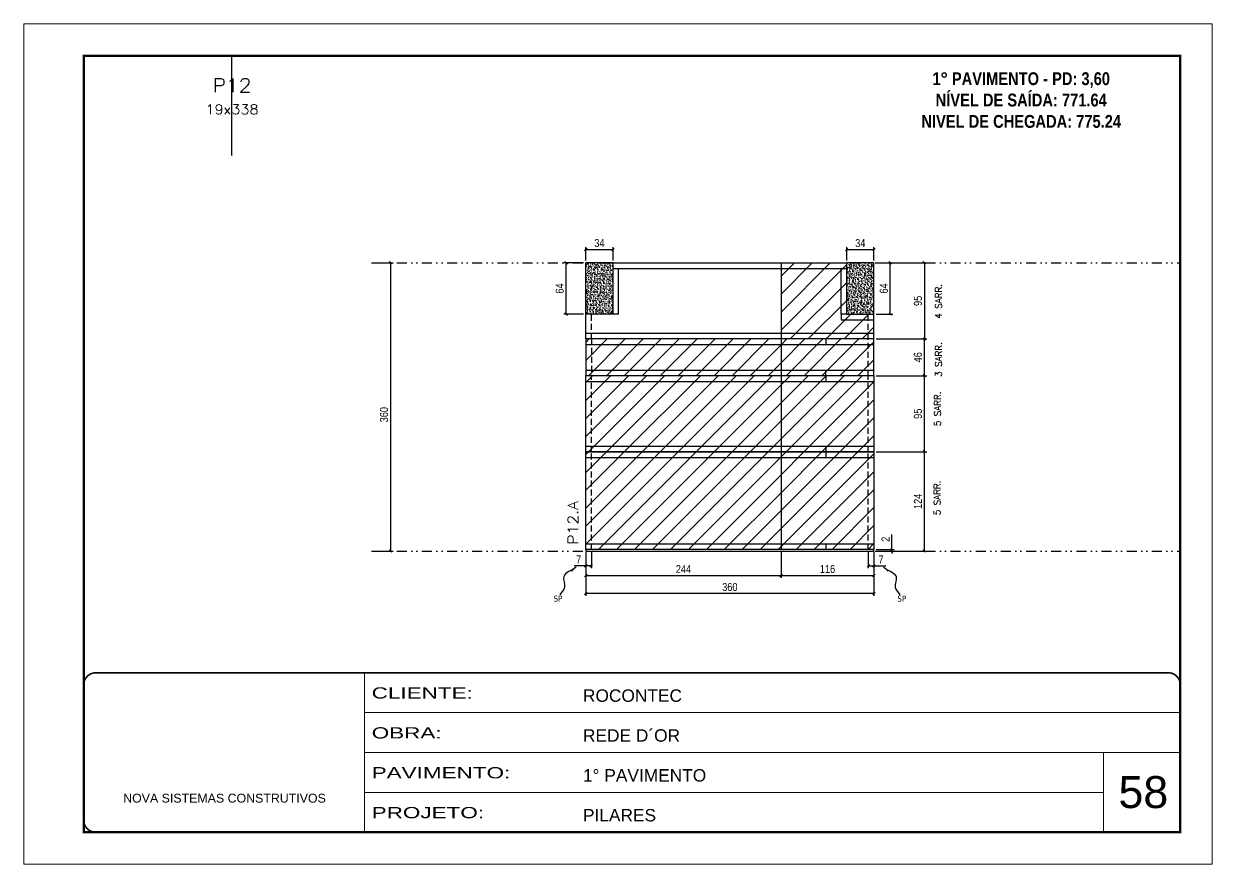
# Model space of a CAD drawing. Extents: x 2949 to 9203, y -16089 to 12527.
# Drawn here: x 4548 to 6033, y -4603 to -3553 of the extents above; entities that cross this region are included whole.
import ezdxf
from ezdxf.enums import TextEntityAlignment as Align

# ---------------------------------------------------------------- set-up
doc = ezdxf.new("R2010")
doc.units = 0
for name, pattern in [('CONTINUO', [0]), ('DASHED', [0.75, 0.5, -0.25]), ('DIVIDE2', [0.625, 0.25, -0.125, 0, -0.125, 0, -0.125]), ('HIDDEN', [0.375, 0.25, -0.125])]:
    doc.linetypes.add(name, pattern=pattern)
for name, color, linetype, lineweight in [('CARIMBO', 255, 'Continuous', 9), ('Folhas', 255, 'Continuous', 9), ('Hachura', 251, 'Continuous', 9), ('SARRAFO DE PRESSAO', 251, 'DASHED', 9), ('Texto Seção', 7, 'Continuous', 15)]:
    doc.layers.add(name, color=color, linetype=linetype, lineweight=lineweight)
for name, color, linetype in [('COTA', 241, 'Continuous'), ('cotas', 4, 'Continuous'), ('NOMENCLATURA', 7, 'Continuous'), ('Nível', 160, 'Continuous'), ('Painéis', 200, 'Continuous'), ('SARR_2.2x7', 40, 'Continuous'), ('Sarrafo de Pressão', 42, 'HIDDEN'), ('texto', 7, 'Continuous'), ('Texto de Titulo', 7, 'Continuous'), ('Texto Qtd Sarr', 242, 'Continuous')]:
    doc.layers.add(name, color=color, linetype=linetype)
doc.styles.add('ARIAL', font='arial.ttf')
doc.styles.add('COTA TECNICA', font='techl___.ttf', dxfattribs={"height": 10})
doc.styles.add('COTA TECNICA-50', font='techl___.ttf', dxfattribs={"height": 10})
doc.styles.add('REGUA-120', font='ROMANS.shx', dxfattribs={"height": 15})
doc.styles.add('ROMANC', font='techb___.ttf', dxfattribs={"height": 2.5})
doc.styles.add('ROMANS', font='romans.shx')
doc.styles.get("Standard").update_dxf_attribs({"font": 'arial.ttf'})
doc.styles.add('Tecnologia', font='')
doc.styles.get('Tecnologia').set_extended_font_data('Forgotten Futurist')
doc.dimstyles.new('COTA PAINEL-50', dxfattribs={"dimtxt": 10, "dimasz": 3, "dimexe": 3, "dimexo": 3, "dimgap": 3, "dimtad": 1, "dimdec": 1, "dimzin": 12, "dimdsep": 46, "dimtxsty": 'COTA TECNICA-50', "dimblk1": 'OBLIQUE', "dimblk2": 'OBLIQUE', "dimsah": 1, "dimcen": 0.9, "dimclrd": 4, "dimclre": 4, "dimclrt": 240, "dimadec": 1, "dimazin": 3, "dimtfac": 1, "dimtdec": 1, "dimtmove": 0, "dimatfit": 3, "dimfxl": 1, "dimtolj": 1, "dimtzin": 12, "dimarcsym": 0})
doc.dimstyles.new('PAINEL', dxfattribs={"dimtxt": 10, "dimasz": 3, "dimexe": 3, "dimexo": 3, "dimgap": 3, "dimtad": 1, "dimdec": 1, "dimzin": 12, "dimdsep": 46, "dimtxsty": 'COTA TECNICA', "dimblk1": 'OBLIQUE', "dimblk2": 'OBLIQUE', "dimsah": 1, "dimcen": 0.9, "dimclrd": 4, "dimclre": 4, "dimclrt": 240, "dimadec": 1, "dimazin": 3, "dimtfac": 1, "dimtdec": 1, "dimtmove": 0, "dimatfit": 3, "dimfxl": 1, "dimtolj": 1, "dimtzin": 12, "dimarcsym": 0})
doc.dimstyles.get("Standard").update_dxf_attribs({"dimtxt": 0.18, "dimasz": 0.18, "dimexe": 0.18, "dimexo": 0.0625, "dimgap": 0.09, "dimtad": 0, "dimtih": 1, "dimtoh": 1, "dimdec": 4, "dimzin": 0, "dimdsep": 46, "dimtxsty": 'Standard', "dimcen": 0.09, "dimadec": 0, "dimazin": 0, "dimtfac": 1, "dimtdec": 4, "dimtofl": 0, "dimtmove": 0, "dimatfit": 3, "dimfxl": 1, "dimtolj": 1, "dimtzin": 0, "dimarcsym": 0})
pattern_1 = [(45, (-129241.967, -37644.947), (-11.2253202, 11.2253202), [])]
pattern_2 = [(50, (-127284.1423, -37630.947), (5.46554007, -0.47817257), [0.5715, -6.2865]), (355, (-127284.1423, -37630.947), (-1.05730264, 5.73170536), [0.4572, -5.02921753]), (100.4514447, (-127283.687, -37630.987), (4.40823741, 5.25353256), [0.48570026, -5.34270734]), (46.1842, (-127284.142, -37629.423), (8.13237123, -1.26126984), [0.85725, -9.42975]), (96.6355576, (-127283.465, -37629.528), (7.122124, 7.42278374), [0.7285507, -8.01406824]), (351.184151, (-127284.142, -37629.423), (7.122124, 7.42278374), [0.685799, -7.54379196]), (21, (-127283.3803, -37629.804), (4.54843174, -3.06795595), [0.5715, -6.2865]), (326, (-127283.3803, -37629.804), (1.85406085, 5.52563898), [0.4572, -5.0292]), (71.451445, (-127283.0013, -37630.0596), (6.40249258, 2.45768307), [0.48570026, -5.34269813]), (37.5, (-127284.1423, -37630.947), (0.092658098, 2.536651166), [0, -4.96824, 0, -5.1054, 0, -5.04825]), (7.5, (-127284.1423, -37630.947), (2.004589875, 3.005417245), [0, -2.91084, 0, -4.85394, 0, -1.92405]), (327.5, (-127285.8416, -37630.947), (4.067717855, -0.17186232), [0, -1.905, 0, -5.9436, 0, -7.8867]), (317.5, (-127286.6036, -37630.947), (4.44387544, 0.76279473), [0, -2.4765, 0, -3.94716, 0, -5.6007])]
pattern_3 = [(45, (0, 1148.575), (-11.22532, 11.22532), [])]

# ---------------------------------------------------------------- blocks, each defined once
blk = doc.blocks.new('9999999999')
at = {"color": 30, "linetype": 'CONTINUO'}
for p, q in [((98564.6, 34230.2), (98564.6, 34429.4)), ((98564.6, 34379.6), (99584, 34379.6)), ((98564.6, 34329.8), (99488, 34329.8)), ((99584, 34329.8), (99488, 34329.8)), ((99488, 34329.8), (99488, 34230.2)), ((98564.6, 34280), (99488, 34280))]:
    blk.add_line(p, q, dxfattribs=at)
at = {"color": 30, "linetype": 'CONTINUO', "const_width": 2}
blk.add_lwpolyline([(99584, 34230.2), (99584, 34414.4, 0.414214), (99569, 34429.4), (98229, 34429.4, 0.414214), (98214, 34414.4), (98214, 34245.2, 0.414214), (98229, 34230.2), (99584, 34230.2)], format="xyb", dxfattribs=at)
at = {"layer": 'Folhas'}
blk.add_lwpolyline([(98139, 34190.2), (99624, 34190.2), (99624, 35240.2), (98139, 35240.2)], close=True, dxfattribs=at)
at = {"layer": 'Folhas', "color": 30, "const_width": 3}
blk.add_lwpolyline([(98214, 34230.2), (99584, 34230.2), (99584, 35200.2), (98214, 35200.2)], close=True, dxfattribs=at)
at = {"color": 7, "linetype": 'Continuous', "ltscale": 5, "style": 'ARIAL'}
for s, height, p in [('ROCONTEC', 15.48, (98837.7, 34393.1)), ('REDE D´OR', 15.48, (98837.7, 34343.3)), ('1° PAVIMENTO', 15.483, (98837.7, 34293.5)), ('NOVA SISTEMAS CONSTRUTIVOS', 11.059, (98263.2, 34267.2)), ('PILARES', 15.48, (98837.7, 34243.7))]:
    blk.add_text(s, height=height, dxfattribs=at).set_placement(p)
at = {"layer": 'Folhas', "color": 7, "style": 'Tecnologia', "width": 1.5}
for s, p in [('CLIENTE:', (98573.7, 34397.2)), ('OBRA:', (98573.7, 34347.3)), ('PAVIMENTO:', (98573.7, 34297.5)), ('PROJETO:', (98573.7, 34247.7))]:
    blk.add_text(s, height=14, dxfattribs=at).set_placement(p)
blk = doc.blocks.new('_Oblique')
at = {"color": 0, "linetype": 'ByBlock', "lineweight": -2}
blk.add_line((-0.5, -0.5), (0.5, 0.5), dxfattribs=at)
blk = doc.blocks.new('*D2238')
at = {"layer": 'cotas', "color": 4, "linetype": 'ByBlock', "lineweight": -2, "transparency": 16777216}
for p, q in [((4985.2, -3852), (5008.9, -3852)), ((5005.9, -3852), (5005.9, -4212)), ((4985.2, -4212), (5008.9, -4212))]:
    blk.add_line(p, q, dxfattribs=at)
at = {"layer": 'Defpoints', "color": 0, "linetype": 'ByBlock', "transparency": 16777216}
for p in [(4982.2, -3852), (4982.2, -4212), (5005.9, -4212)]:
    blk.add_point(p, dxfattribs=at)
at = {"layer": 'cotas', "color": 4, "linetype": 'ByBlock', "lineweight": -2, "transparency": 16777216, "xscale": 3, "yscale": 3, "zscale": 3}
for p, rotation in [((5005.9, -3852), 90), ((5005.9, -4212), 270)]:
    blk.add_blockref('_Oblique', p, dxfattribs=dict(at, rotation=rotation))
at = {"layer": 'cotas', "color": 240, "linetype": 'ByBlock', "transparency": 16777216, "insert": (4997.7, -4041.7), "char_height": 10, "attachment_point": 5, "rotation": 90, "style": 'COTA TECNICA'}
blk.add_mtext('\\A1;360', dxfattribs=at)
blk = doc.blocks.new('titulo1')
at = {"layer": 'Defpoints', "color": 252, "linetype": 'HIDDEN', "ltscale": 2}
blk.add_line((0, 0), (0, 125), dxfattribs=at)
at = {"layer": 'Defpoints', "style": 'ROMANS', "oblique": 15}
blk.add_attdef('FOLHA', text='', height=10, dxfattribs=at).set_placement((0, 15.6), align=Align.MIDDLE_CENTER)
at = {"layer": 'Texto Qtd Sarr', "color": 3, "style": 'ROMANS', "oblique": 15}
for tag, height, p in [('TITULO', 17, (0, 71.4)), ('SEÇÃO', 12, (0, 41.5))]:
    blk.add_attdef(tag, text='', height=height, dxfattribs=at).set_placement(p, align=Align.MIDDLE_CENTER)
blk = doc.blocks.new('*D2241')
at = {"layer": 'COTA', "color": 4, "lineweight": -2, "transparency": 16777216}
for p, q in [((5249.8, -4213), (5249.8, -4268.2)), ((5609.8, -4213), (5609.8, -4268.2)), ((5609.8, -4265.2), (5249.8, -4265.2))]:
    blk.add_line(p, q, dxfattribs=at)
at = {"layer": 'Defpoints', "color": 0, "transparency": 16777216}
for p in [(5249.8, -4210), (5609.8, -4210), (5249.8, -4265.2)]:
    blk.add_point(p, dxfattribs=at)
at = {"layer": 'COTA', "color": 4, "lineweight": -2, "transparency": 16777216, "xscale": 3, "yscale": 3, "zscale": 3, "rotation": 180}
blk.add_blockref('_Oblique', (5249.8, -4265.2), dxfattribs=at)
at = {"layer": 'COTA', "color": 4, "lineweight": -2, "transparency": 16777216, "xscale": 3, "yscale": 3, "zscale": 3}
blk.add_blockref('_Oblique', (5609.8, -4265.2), dxfattribs=at)
at = {"layer": 'COTA', "color": 240, "transparency": 16777216, "insert": (5429.8, -4257), "char_height": 10, "attachment_point": 5, "style": 'COTA TECNICA'}
blk.add_mtext('\\A1;360', dxfattribs=at)
blk = doc.blocks.new('*D2242')
at = {"layer": 'COTA', "color": 4, "lineweight": -2, "transparency": 16777216}
for p, q in [((5602.8, -4213), (5602.8, -4233.5)), ((5609.8, -4215), (5609.8, -4233.5)), ((5602.8, -4230.5), (5609.8, -4230.5)), ((5609.8, -4230.5), (5624.5, -4230.5))]:
    blk.add_line(p, q, dxfattribs=at)
at = {"layer": 'Defpoints', "color": 0, "transparency": 16777216}
for p in [(5602.8, -4210), (5609.8, -4212), (5609.8, -4230.5)]:
    blk.add_point(p, dxfattribs=at)
at = {"layer": 'COTA', "color": 4, "lineweight": -2, "transparency": 16777216, "xscale": 3, "yscale": 3, "zscale": 3, "rotation": 180}
blk.add_blockref('_Oblique', (5602.8, -4230.5), dxfattribs=at)
at = {"layer": 'COTA', "color": 4, "lineweight": -2, "transparency": 16777216, "xscale": 3, "yscale": 3, "zscale": 3}
blk.add_blockref('_Oblique', (5609.8, -4230.5), dxfattribs=at)
at = {"layer": 'COTA', "color": 240, "transparency": 16777216, "insert": (5618.7, -4222.5), "char_height": 10, "attachment_point": 5, "style": 'COTA TECNICA-50'}
blk.add_mtext('\\A1;7', dxfattribs=at)
blk = doc.blocks.new('*D2243')
at = {"layer": 'COTA', "color": 4, "lineweight": -2, "transparency": 16777216}
for p, q in [((5249.8, -4215), (5249.8, -4233.5)), ((5256.8, -4213), (5256.8, -4233.5)), ((5249.8, -4230.5), (5235.1, -4230.5)), ((5256.8, -4230.5), (5249.8, -4230.5))]:
    blk.add_line(p, q, dxfattribs=at)
at = {"layer": 'Defpoints', "color": 0, "transparency": 16777216}
for p in [(5249.8, -4212), (5256.8, -4210), (5249.8, -4230.5)]:
    blk.add_point(p, dxfattribs=at)
at = {"layer": 'COTA', "color": 4, "lineweight": -2, "transparency": 16777216, "xscale": 3, "yscale": 3, "zscale": 3, "rotation": 180}
blk.add_blockref('_Oblique', (5249.8, -4230.5), dxfattribs=at)
at = {"layer": 'COTA', "color": 4, "lineweight": -2, "transparency": 16777216, "xscale": 3, "yscale": 3, "zscale": 3}
blk.add_blockref('_Oblique', (5256.8, -4230.5), dxfattribs=at)
at = {"layer": 'COTA', "color": 240, "transparency": 16777216, "insert": (5240.9, -4222.5), "char_height": 10, "attachment_point": 5, "style": 'COTA TECNICA-50'}
blk.add_mtext('\\A1;7', dxfattribs=at)
blk = doc.blocks.new('*D2244')
at = {"layer": 'COTA', "color": 4, "lineweight": -2, "transparency": 16777216}
for p, q in [((5612.8, -4088), (5675.9, -4088)), ((5672.9, -4212), (5672.9, -4088)), ((5612.8, -4212), (5675.9, -4212))]:
    blk.add_line(p, q, dxfattribs=at)
at = {"layer": 'Defpoints', "color": 0, "transparency": 16777216}
for p in [(5609.8, -4088), (5672.9, -4088), (5609.8, -4212)]:
    blk.add_point(p, dxfattribs=at)
at = {"layer": 'COTA', "color": 4, "lineweight": -2, "transparency": 16777216, "xscale": 3, "yscale": 3, "zscale": 3}
for p, rotation in [((5672.9, -4088), 90), ((5672.9, -4212), 270)]:
    blk.add_blockref('_Oblique', p, dxfattribs=dict(at, rotation=rotation))
at = {"layer": 'COTA', "color": 240, "transparency": 16777216, "insert": (5664.8, -4150), "char_height": 10, "attachment_point": 5, "rotation": 90, "style": 'COTA TECNICA-50'}
blk.add_mtext('\\A1;124', dxfattribs=at)
blk = doc.blocks.new('*D2245')
at = {"layer": 'COTA', "color": 4, "lineweight": -2, "transparency": 16777216}
for p, q in [((5632.3, -4210), (5632.3, -4191.2)), ((5612.8, -4210), (5635.3, -4210)), ((5612.8, -4212), (5635.3, -4212)), ((5632.3, -4212), (5632.3, -4210)), ((5632.3, -4212), (5632.3, -4215))]:
    blk.add_line(p, q, dxfattribs=at)
at = {"layer": 'Defpoints', "color": 0, "transparency": 16777216}
for p in [(5609.8, -4210), (5609.8, -4212), (5632.3, -4212)]:
    blk.add_point(p, dxfattribs=at)
at = {"layer": 'COTA', "color": 4, "lineweight": -2, "transparency": 16777216, "xscale": 3, "yscale": 3, "zscale": 3}
for p, rotation in [((5632.3, -4210), 270), ((5632.3, -4212), 90)]:
    blk.add_blockref('_Oblique', p, dxfattribs=dict(at, rotation=rotation))
at = {"layer": 'COTA', "color": 240, "transparency": 16777216, "insert": (5624.3, -4197.3), "char_height": 10, "attachment_point": 5, "rotation": 90, "style": 'COTA TECNICA-50'}
blk.add_mtext('\\A1;2', dxfattribs=at)
blk = doc.blocks.new('*D2246')
at = {"layer": 'COTA', "color": 4, "linetype": 'ByBlock', "lineweight": -2, "transparency": 16777216}
for p, q in [((5612.8, -3993), (5675.9, -3993)), ((5672.9, -4088), (5672.9, -3993)), ((5612.8, -4088), (5675.9, -4088))]:
    blk.add_line(p, q, dxfattribs=at)
at = {"layer": 'Defpoints', "color": 0, "linetype": 'ByBlock', "transparency": 16777216}
for p in [(5609.8, -3993), (5672.9, -3993), (5609.8, -4088)]:
    blk.add_point(p, dxfattribs=at)
at = {"layer": 'COTA', "color": 4, "linetype": 'ByBlock', "lineweight": -2, "transparency": 16777216, "xscale": 3, "yscale": 3, "zscale": 3}
for p, rotation in [((5672.9, -3993), 90), ((5672.9, -4088), 270)]:
    blk.add_blockref('_Oblique', p, dxfattribs=dict(at, rotation=rotation))
at = {"layer": 'COTA', "color": 240, "linetype": 'ByBlock', "transparency": 16777216, "insert": (5664.8, -4040.5), "char_height": 10, "attachment_point": 5, "rotation": 90, "style": 'COTA TECNICA'}
blk.add_mtext('\\A1;95', dxfattribs=at)
blk = doc.blocks.new('*D2247')
at = {"layer": 'COTA', "color": 4, "linetype": 'ByBlock', "lineweight": -2, "transparency": 16777216}
for p, q in [((5612.8, -3852), (5675.9, -3852)), ((5672.9, -3852), (5672.9, -3947)), ((5612.8, -3947), (5675.9, -3947))]:
    blk.add_line(p, q, dxfattribs=at)
at = {"layer": 'Defpoints', "color": 0, "linetype": 'ByBlock', "transparency": 16777216}
for p in [(5609.8, -3852), (5609.8, -3947), (5672.9, -3947)]:
    blk.add_point(p, dxfattribs=at)
at = {"layer": 'COTA', "color": 4, "linetype": 'ByBlock', "lineweight": -2, "transparency": 16777216, "xscale": 3, "yscale": 3, "zscale": 3}
for p, rotation in [((5672.9, -3852), 90), ((5672.9, -3947), 270)]:
    blk.add_blockref('_Oblique', p, dxfattribs=dict(at, rotation=rotation))
at = {"layer": 'COTA', "color": 240, "linetype": 'ByBlock', "transparency": 16777216, "insert": (5664.8, -3899.5), "char_height": 10, "attachment_point": 5, "rotation": 90, "style": 'COTA TECNICA'}
blk.add_mtext('\\A1;95', dxfattribs=at)
blk = doc.blocks.new('*D2249')
at = {"layer": 'COTA', "color": 4, "linetype": 'ByBlock', "lineweight": -2, "transparency": 16777216}
for p, q in [((5246.8, -3852), (5222.3, -3852)), ((5225.3, -3916), (5225.3, -3852)), ((5246.8, -3916), (5222.3, -3916))]:
    blk.add_line(p, q, dxfattribs=at)
at = {"layer": 'Defpoints', "color": 0, "linetype": 'ByBlock', "transparency": 16777216}
for p in [(5225.3, -3852), (5249.8, -3852), (5249.8, -3916)]:
    blk.add_point(p, dxfattribs=at)
at = {"layer": 'COTA', "color": 4, "linetype": 'ByBlock', "lineweight": -2, "transparency": 16777216, "xscale": 3, "yscale": 3, "zscale": 3}
for p, rotation in [((5225.3, -3852), 90), ((5225.3, -3916), 270)]:
    blk.add_blockref('_Oblique', p, dxfattribs=dict(at, rotation=rotation))
at = {"layer": 'COTA', "color": 240, "linetype": 'ByBlock', "transparency": 16777216, "insert": (5217.2, -3884), "char_height": 10, "attachment_point": 5, "rotation": 90, "style": 'COTA TECNICA'}
blk.add_mtext('\\A1;64', dxfattribs=at)
blk = doc.blocks.new('*D2248')
at = {"layer": 'COTA', "color": 4, "linetype": 'ByBlock', "lineweight": -2, "transparency": 16777216}
for p, q in [((5612.8, -3852), (5633.3, -3852)), ((5630.3, -3916), (5630.3, -3852)), ((5612.8, -3916), (5633.3, -3916))]:
    blk.add_line(p, q, dxfattribs=at)
at = {"layer": 'Defpoints', "color": 0, "linetype": 'ByBlock', "transparency": 16777216}
for p in [(5609.8, -3852), (5630.3, -3852), (5609.8, -3916)]:
    blk.add_point(p, dxfattribs=at)
at = {"layer": 'COTA', "color": 4, "linetype": 'ByBlock', "lineweight": -2, "transparency": 16777216, "xscale": 3, "yscale": 3, "zscale": 3}
for p, rotation in [((5630.3, -3852), 90), ((5630.3, -3916), 270)]:
    blk.add_blockref('_Oblique', p, dxfattribs=dict(at, rotation=rotation))
at = {"layer": 'COTA', "color": 240, "linetype": 'ByBlock', "transparency": 16777216, "insert": (5622.2, -3884), "char_height": 10, "attachment_point": 5, "rotation": 90, "style": 'COTA TECNICA'}
blk.add_mtext('\\A1;64', dxfattribs=at)
blk = doc.blocks.new('*D2239')
at = {"layer": 'COTA', "color": 4, "linetype": 'ByBlock', "lineweight": -2, "transparency": 16777216}
for p, q in [((5249.8, -4213), (5249.8, -4245.6)), ((5493.8, -4213), (5493.8, -4245.6)), ((5249.8, -4242.6), (5493.8, -4242.6))]:
    blk.add_line(p, q, dxfattribs=at)
at = {"layer": 'Defpoints', "color": 0, "linetype": 'ByBlock', "transparency": 16777216}
for p in [(5249.8, -4210), (5493.8, -4210), (5493.8, -4242.6)]:
    blk.add_point(p, dxfattribs=at)
at = {"layer": 'COTA', "color": 4, "linetype": 'ByBlock', "lineweight": -2, "transparency": 16777216, "xscale": 3, "yscale": 3, "zscale": 3, "rotation": 180}
blk.add_blockref('_Oblique', (5249.8, -4242.6), dxfattribs=at)
at = {"layer": 'COTA', "color": 4, "linetype": 'ByBlock', "lineweight": -2, "transparency": 16777216, "xscale": 3, "yscale": 3, "zscale": 3}
blk.add_blockref('_Oblique', (5493.8, -4242.6), dxfattribs=at)
at = {"layer": 'COTA', "color": 240, "linetype": 'ByBlock', "transparency": 16777216, "insert": (5371.8, -4234.6), "char_height": 10, "attachment_point": 5, "style": 'COTA TECNICA'}
blk.add_mtext('\\A1;244', dxfattribs=at)
blk = doc.blocks.new('*D2240')
at = {"layer": 'COTA', "color": 4, "linetype": 'ByBlock', "lineweight": -2, "transparency": 16777216}
for p, q in [((5493.8, -4213), (5493.8, -4245.6)), ((5609.8, -4215), (5609.8, -4245.6)), ((5493.8, -4242.6), (5609.8, -4242.6))]:
    blk.add_line(p, q, dxfattribs=at)
at = {"layer": 'Defpoints', "color": 0, "linetype": 'ByBlock', "transparency": 16777216}
for p in [(5493.8, -4210), (5609.8, -4212), (5609.8, -4242.6)]:
    blk.add_point(p, dxfattribs=at)
at = {"layer": 'COTA', "color": 4, "linetype": 'ByBlock', "lineweight": -2, "transparency": 16777216, "xscale": 3, "yscale": 3, "zscale": 3, "rotation": 180}
blk.add_blockref('_Oblique', (5493.8, -4242.6), dxfattribs=at)
at = {"layer": 'COTA', "color": 4, "linetype": 'ByBlock', "lineweight": -2, "transparency": 16777216, "xscale": 3, "yscale": 3, "zscale": 3}
blk.add_blockref('_Oblique', (5609.8, -4242.6), dxfattribs=at)
at = {"layer": 'COTA', "color": 240, "linetype": 'ByBlock', "transparency": 16777216, "insert": (5551.8, -4234.5), "char_height": 10, "attachment_point": 5, "style": 'COTA TECNICA'}
blk.add_mtext('\\A1;116', dxfattribs=at)
blk = doc.blocks.new('*D2250')
at = {"layer": 'COTA', "color": 4, "lineweight": -2, "transparency": 16777216}
for p, q in [((5612.8, -3947), (5675.9, -3947)), ((5672.9, -3993), (5672.9, -3947)), ((5612.8, -3993), (5675.9, -3993))]:
    blk.add_line(p, q, dxfattribs=at)
at = {"layer": 'Defpoints', "color": 0, "transparency": 16777216}
for p in [(5609.8, -3947), (5672.9, -3947), (5609.8, -3993)]:
    blk.add_point(p, dxfattribs=at)
at = {"layer": 'COTA', "color": 4, "lineweight": -2, "transparency": 16777216, "xscale": 3, "yscale": 3, "zscale": 3}
for p, rotation in [((5672.9, -3947), 90), ((5672.9, -3993), 270)]:
    blk.add_blockref('_Oblique', p, dxfattribs=dict(at, rotation=rotation))
at = {"layer": 'COTA', "color": 240, "transparency": 16777216, "insert": (5664.8, -3970), "char_height": 10, "attachment_point": 5, "rotation": 90, "style": 'COTA TECNICA'}
blk.add_mtext('\\A1;46', dxfattribs=at)
blk = doc.blocks.new('*D2275')
at = {"layer": 'COTA', "color": 4, "lineweight": -2, "transparency": 16777216}
for p, q in [((5249.8, -3849), (5249.8, -3832.5)), ((5249.8, -3835.5), (5283.8, -3835.5)), ((5283.8, -3849), (5283.8, -3832.5))]:
    blk.add_line(p, q, dxfattribs=at)
at = {"layer": 'Defpoints', "color": 0, "transparency": 16777216}
for p in [(5283.8, -3835.5), (5249.8, -3852), (5283.8, -3852)]:
    blk.add_point(p, dxfattribs=at)
at = {"layer": 'COTA', "color": 4, "lineweight": -2, "transparency": 16777216, "xscale": 3, "yscale": 3, "zscale": 3, "rotation": 180}
blk.add_blockref('_Oblique', (5249.8, -3835.5), dxfattribs=at)
at = {"layer": 'COTA', "color": 4, "lineweight": -2, "transparency": 16777216, "xscale": 3, "yscale": 3, "zscale": 3}
blk.add_blockref('_Oblique', (5283.8, -3835.5), dxfattribs=at)
at = {"layer": 'COTA', "color": 240, "transparency": 16777216, "insert": (5266.8, -3827.3), "char_height": 10, "attachment_point": 5, "style": 'COTA TECNICA-50'}
blk.add_mtext('\\A1;34', dxfattribs=at)
blk = doc.blocks.new('*D2276')
at = {"layer": 'COTA', "color": 4, "lineweight": -2, "transparency": 16777216}
for p, q in [((5575.8, -3849), (5575.8, -3832.5)), ((5575.8, -3835.5), (5609.8, -3835.5)), ((5609.8, -3849), (5609.8, -3832.5))]:
    blk.add_line(p, q, dxfattribs=at)
at = {"layer": 'Defpoints', "color": 0, "transparency": 16777216}
for p in [(5609.8, -3835.5), (5575.8, -3852), (5609.8, -3852)]:
    blk.add_point(p, dxfattribs=at)
at = {"layer": 'COTA', "color": 4, "lineweight": -2, "transparency": 16777216, "xscale": 3, "yscale": 3, "zscale": 3, "rotation": 180}
blk.add_blockref('_Oblique', (5575.8, -3835.5), dxfattribs=at)
at = {"layer": 'COTA', "color": 4, "lineweight": -2, "transparency": 16777216, "xscale": 3, "yscale": 3, "zscale": 3}
blk.add_blockref('_Oblique', (5609.8, -3835.5), dxfattribs=at)
at = {"layer": 'COTA', "color": 240, "transparency": 16777216, "insert": (5592.8, -3827.3), "char_height": 10, "attachment_point": 5, "style": 'COTA TECNICA-50'}
blk.add_mtext('\\A1;34', dxfattribs=at)

msp = doc.modelspace()

# ---------------------------------------------------------------- hatches: boundary and pattern name
at = {"layer": 'COTA', "linetype": 'ByBlock'}
h = msp.add_hatch(dxfattribs=at)
h.set_pattern_fill('AR-CONC', color=256, scale=0.03)
h.set_pattern_definition(pattern_2)
h.paths.add_polyline_path([(5249.79, -3916.03), (5283.79, -3916.03), (5283.79, -3852.03), (5249.79, -3852.03)])
h = msp.add_hatch(dxfattribs=at)
h.set_pattern_fill('AR-CONC', color=256, scale=0.03)
h.set_pattern_definition(pattern_2)
h.paths.add_polyline_path([(5609.79, -3852.03), (5575.79, -3852.03), (5575.79, -3916.03), (5609.79, -3916.03)])
at = {"layer": 'Hachura', "linetype": 'ByBlock'}
h = msp.add_hatch(dxfattribs=at)
h.set_pattern_fill('ANSI31', color=256, scale=5)
h.set_pattern_definition([(45, (-129241.967, -37598.947), (-11.2253202, 11.2253202), [])])
h.paths.add_polyline_path([(5575.79, -3852.03), (5493.79, -3852.03), (5493.79, -3947.03), (5609.79, -3947.03), (5609.79, -3916.03), (5575.79, -3916.03)])
at = {"layer": 'Hachura'}
h = msp.add_hatch(dxfattribs=at)
h.set_pattern_fill('ANSI31', color=256, scale=5)
h.set_pattern_definition(pattern_3)
h.paths.add_polyline_path([(5493.79, -3993.03), (5493.79, -3947.03), (5249.79, -3947.03), (5249.79, -3993.03)])
h = msp.add_hatch(dxfattribs=at)
h.set_pattern_fill('ANSI31', color=256, scale=5)
h.set_pattern_definition(pattern_3)
h.paths.add_polyline_path([(5493.79, -3947.03), (5493.79, -3993.03), (5609.79, -3993.03), (5609.79, -3947.03)])
at = {"layer": 'Hachura', "linetype": 'ByBlock'}
h = msp.add_hatch(dxfattribs=at)
h.set_pattern_fill('ANSI31', color=256, scale=5)
h.set_pattern_definition(pattern_1)
h.paths.add_polyline_path([(5493.79, -3993.03), (5249.79, -3993.03), (5249.79, -4088.03), (5493.79, -4088.03)])
h = msp.add_hatch(dxfattribs=at)
h.set_pattern_fill('ANSI31', color=256, scale=5)
h.set_pattern_definition(pattern_1)
h.paths.add_polyline_path([(5609.79, -3993.03), (5493.79, -3993.03), (5493.79, -4088.03), (5609.79, -4088.03)])
h = msp.add_hatch(dxfattribs=at)
h.set_pattern_fill('ANSI31', color=256, scale=5)
h.set_pattern_definition(pattern_1)
h.paths.add_polyline_path([(5249.79, -4088.03), (5249.79, -4210.03), (5493.79, -4210.03), (5493.79, -4088.03)])
h = msp.add_hatch(dxfattribs=at)
h.set_pattern_fill('ANSI31', color=256, scale=5)
h.set_pattern_definition(pattern_1)
h.paths.add_polyline_path([(5493.79, -4210.03), (5609.79, -4210.03), (5609.79, -4088.03), (5493.79, -4088.03)])

# ---------------------------------------------------------------- linework, layer by layer
at = {"layer": 'COTA', "linetype": 'ByBlock'}
for p, q in [((5249.79, -3916.03), (5249.79, -3852.03)), ((5283.79, -3852.03), (5249.79, -3852.03)), ((5609.79, -3852.03), (5575.79, -3852.03)), ((5609.79, -3916.03), (5609.79, -3852.03))]:
    msp.add_line(p, q, dxfattribs=at)
at = {"layer": 'Nível', "color": 4, "linetype": 'DIVIDE2', "ltscale": 50}
for p, q in [((4982.19, -3852.03), (5992.53, -3852.03)), ((4982.19, -4212.03), (5992.53, -4212.03))]:
    msp.add_line(p, q, dxfattribs=at)
at = {"layer": 'Painéis'}
for p, q in [((5283.79, -3852.03), (5575.79, -3852.03)), ((5283.79, -3916.03), (5283.79, -3852.03)), ((5493.79, -3852.03), (5493.79, -4210.03)), ((5575.79, -3916.03), (5575.79, -3852.03)), ((5283.79, -3916.03), (5249.79, -3916.03)), ((5249.79, -3947.03), (5249.79, -3916.03)), ((5575.79, -3916.03), (5609.79, -3916.03)), ((5609.79, -3947.03), (5609.79, -3916.03)), ((5609.79, -3947.03), (5249.79, -3947.03)), ((5249.79, -3947.03), (5249.79, -3993.03)), ((5609.79, -3993.03), (5609.79, -3947.03)), ((5249.79, -4210.03), (5249.79, -3993.03)), ((5609.79, -3993.03), (5249.79, -3993.03)), ((5609.79, -3993.03), (5609.79, -4210.03)), ((5249.79, -4088.03), (5609.79, -4088.03)), ((5609.79, -4088.03), (5249.79, -4088.03)), ((5609.79, -4210.03), (5249.79, -4210.03))]:
    msp.add_line(p, q, dxfattribs=at)
msp.add_lwpolyline([(5609.79, -4210.03), (5249.79, -4210.03), (5249.79, -4212.03), (5609.79, -4212.03)], close=True, dxfattribs=at)
at = {"layer": 'SARR_2.2x7'}
for p, q in [((5283.79, -3859.03), (5575.79, -3859.03)), ((5290.79, -3916.03), (5290.79, -3859.03)), ((5568.79, -3916.03), (5568.79, -3859.03)), ((5290.79, -3916.03), (5283.79, -3916.03)), ((5575.79, -3916.03), (5568.79, -3916.03)), ((5568.79, -3916.03), (5568.79, -3923.03)), ((5568.79, -3923.03), (5609.79, -3923.03)), ((5249.79, -3940.03), (5493.79, -3940.03)), ((5493.79, -3940.03), (5609.79, -3940.03)), ((5549.79, -3947.03), (5549.79, -3954.03)), ((5249.79, -3954.03), (5549.79, -3954.03)), ((5549.79, -3954.03), (5609.79, -3954.03)), ((5249.79, -3986.03), (5549.79, -3986.03)), ((5549.79, -3986.03), (5609.79, -3986.03)), ((5549.79, -3993.03), (5549.79, -3986.03)), ((5549.79, -3993.03), (5549.79, -4000.03)), ((5249.79, -4000.03), (5549.79, -4000.03)), ((5549.79, -4000.03), (5609.79, -4000.03)), ((5249.79, -4081.03), (5549.79, -4081.03)), ((5549.79, -4081.03), (5609.79, -4081.03)), ((5549.79, -4081.03), (5549.79, -4088.03)), ((5249.79, -4095.03), (5549.79, -4095.03)), ((5549.79, -4088.03), (5549.79, -4095.03)), ((5549.79, -4095.03), (5609.79, -4095.03)), ((5249.79, -4203.03), (5549.79, -4203.03)), ((5549.79, -4203.03), (5609.79, -4203.03)), ((5549.79, -4203.03), (5549.79, -4210.03))]:
    msp.add_line(p, q, dxfattribs=at)
at = {"layer": 'Sarrafo de Pressão', "ltscale": 30}
for p, q in [((5256.79, -3947.03), (5256.79, -3916.03)), ((5602.79, -3947.03), (5602.79, -3916.03)), ((5256.79, -3947.03), (5256.79, -3993.03)), ((5602.79, -3993.03), (5602.79, -3947.03)), ((5256.79, -4088.03), (5256.79, -3993.03)), ((5602.79, -4088.03), (5602.79, -3993.03)), ((5256.79, -4210.03), (5256.79, -4088.03)), ((5602.79, -4210.03), (5602.79, -4088.03))]:
    msp.add_line(p, q, dxfattribs=at)

# ---------------------------------------------------------------- block references
at = {"layer": 'SARRAFO DE PRESSAO', "color": 6, "linetype": 'ByBlock'}
msp.add_blockref('9999999999', (-93591.44, -38793.52), dxfattribs=at)
at = {"layer": 'Texto Seção'}
ref = msp.add_blockref('titulo1', (4807.72, -3717.75), dxfattribs=at)
ref.add_attrib('TITULO', 'P12', dxfattribs={"layer": 'Texto de Titulo', "color": 7, "height": 17, "style": 'ROMANS', "width": 1.1}).set_placement((4807.72, -3630.25), align=Align.MIDDLE_CENTER)
ref.add_attrib('SEÇÃO', '19x338', dxfattribs={"layer": 'Texto de Titulo', "color": 7, "height": 12, "style": 'ROMANS', "width": 1.1}).set_placement((4807.72, -3660.25), align=Align.MIDDLE_CENTER)

# ---------------------------------------------------------------- texts
at = {"layer": 'CARIMBO', "style": 'ARIAL'}
msp.add_text('58', height=40, dxfattribs=at).set_placement((5915.39, -4533.17))
at = {"layer": 'NOMENCLATURA', "color": 2, "insert": (5793.86, -3587.26), "char_height": 16, "attachment_point": 2, "style": 'ROMANC'}
msp.add_mtext_dynamic_manual_height_columns('\\P1° PAVIMENTO - PD: 3,60\\PNÍVEL DE SAÍDA: 771.64\\PNIVEL DE CHEGADA: 775.24', width=300.2766, gutter_width=1, heights=[0], dxfattribs=at)
at = {"layer": 'texto', "color": 0, "char_height": 7.5, "attachment_point": 5}
for insert in [(5215.01, -4271.52), (5644.57, -4271.52)]:
    msp.add_mtext('{\\fTahoma|b0|i0|c0|p34;\\C4;SP}', dxfattribs=dict(at, insert=insert))
at = {"layer": 'Texto Seção', "linetype": 'Continuous', "style": 'ROMANS'}
for s, p in [('4 SARR.', (5694.52, -3921.72)), ('3 SARR.', (5694.52, -3994.38)), ('5 SARR.', (5693.22, -4056.01)), ('5 SARR.', (5692.8, -4167.32))]:
    msp.add_text(s, height=8, rotation=90, dxfattribs=at).set_placement(p)
at = {"layer": 'Texto Seção', "style": 'REGUA-120', "width": 1.1}
msp.add_text('P12.A', height=13, rotation=90, dxfattribs=at).set_placement((5240.21, -4204.14))

# ---------------------------------------------------------------- dimensions: what is measured, and where the dimension line sits
at = {"layer": 'COTA'}
for base, p1, p2, picture, middle in [((5283.79, -3835.5), (5249.79, -3852.03), (5283.79, -3852.03), '*D2275', (5266.79, -3827.28)), ((5609.79, -3835.5), (5575.79, -3852.03), (5609.79, -3852.03), '*D2276', (5592.79, -3827.28)), ((5609.79, -4230.54), (5602.79, -4210.03), (5609.79, -4212.03), '*D2242', (5618.66, -4222.47))]:
    dim = msp.add_linear_dim(base=base, p1=p1, p2=p2, dimstyle='COTA PAINEL-50', dxfattribs=at)
    dim.commit()
    dim.dimension.update_dxf_attribs({"geometry": picture, "text_midpoint": middle})
at = {"layer": 'COTA', "linetype": 'ByBlock'}
for base, p1, p2, picture, middle in [((5225.32, -3852.03), (5249.79, -3916.03), (5249.79, -3852.03), '*D2249', (5217.21, -3884.03)), ((5672.91, -3993.03), (5609.79, -4088.03), (5609.79, -3993.03), '*D2246', (5664.77, -4040.53))]:
    dim = msp.add_linear_dim(base=base, p1=p1, p2=p2, angle=90, dimstyle='PAINEL', override={"dimtmove": 1}, dxfattribs=at)
    dim.commit()
    dim.dimension.update_dxf_attribs({"geometry": picture, "text_midpoint": middle})
for base, p1, p2, picture, middle in [((5672.91, -3947.03), (5609.79, -3852.03), (5609.79, -3947.03), '*D2247', (5664.77, -3899.53)), ((5630.28, -3852.03), (5609.79, -3916.03), (5609.79, -3852.03), '*D2248', (5622.18, -3884.03))]:
    dim = msp.add_linear_dim(base=base, p1=p1, p2=p2, angle=90, dimstyle='PAINEL', dxfattribs=at)
    dim.commit()
    dim.dimension.update_dxf_attribs({"geometry": picture, "text_midpoint": middle})
at = {"layer": 'COTA'}
for base, p1, p2, angle, dimstyle, picture, middle in [((5672.91, -3947.03), (5609.79, -3993.03), (5609.79, -3947.03), 90, 'PAINEL', '*D2250', (5664.81, -3970.03)), ((5672.91, -4088.03), (5609.79, -4212.03), (5609.79, -4088.03), 90, 'COTA PAINEL-50', '*D2244', (5664.84, -4150.03)), ((5249.79, -4230.54), (5256.79, -4210.03), (5249.79, -4212.03), 180, 'COTA PAINEL-50', '*D2243', (5240.93, -4222.47))]:
    dim = msp.add_linear_dim(base=base, p1=p1, p2=p2, angle=angle, dimstyle=dimstyle, dxfattribs=at)
    dim.commit()
    dim.dimension.update_dxf_attribs({"geometry": picture, "text_midpoint": middle})
dim = msp.add_linear_dim(base=(5632.32, -4212.03), p1=(5609.79, -4210.03), p2=(5609.79, -4212.03), angle=90, dimstyle='COTA PAINEL-50', dxfattribs=at)
dim.commit()
dim.dimension.update_dxf_attribs({"geometry": '*D2245', "text_midpoint": (5632.32, -4197.29), "dimtype": 160})
dim = msp.add_linear_dim(base=(5249.79, -4265.22), p1=(5609.79, -4210.03), p2=(5249.79, -4210.03), angle=180, dimstyle='PAINEL', override={"dimarcsym": 2}, dxfattribs=at)
dim.commit()
dim.dimension.update_dxf_attribs({"geometry": '*D2241', "text_midpoint": (5429.79, -4257)})
at = {"layer": 'COTA', "linetype": 'ByBlock'}
dim = msp.add_linear_dim(base=(5493.79, -4242.63), p1=(5249.79, -4210.03), p2=(5493.79, -4210.03), dimstyle='PAINEL', dxfattribs=at)
dim.commit()
dim.dimension.update_dxf_attribs({"geometry": '*D2239', "text_midpoint": (5371.79, -4234.56)})
dim = msp.add_linear_dim(base=(5609.79, -4242.63), p1=(5493.79, -4210.03), p2=(5609.79, -4212.03), dimstyle='PAINEL', override={"dimtmove": 1}, dxfattribs=at)
dim.commit()
dim.dimension.update_dxf_attribs({"geometry": '*D2240', "text_midpoint": (5551.79, -4234.53)})
at = {"layer": 'cotas', "linetype": 'ByBlock'}
dim = msp.add_linear_dim(base=(5005.91, -4212.03), p1=(4982.19, -3852.03), p2=(4982.19, -4212.03), angle=90, dimstyle='PAINEL', dxfattribs=at)
dim.commit()
dim.dimension.update_dxf_attribs({"geometry": '*D2238', "text_midpoint": (5005.91, -4041.67), "dimtype": 160})

# ---------------------------------------------------------------- leaders
at = {"layer": 'COTA', "path_type": 1}
for points in [[(5237.96, -4232.21), (5222.18, -4244.05), (5223.1, -4257.06), (5217.55, -4266.84)], [(5621.62, -4232.21), (5637.41, -4244.05), (5636.48, -4257.06), (5642.03, -4266.84)]]:
    msp.add_leader(points, dimstyle='Standard', override={"dimasz": 8}, dxfattribs=at)

doc.saveas('drawing.dxf')
